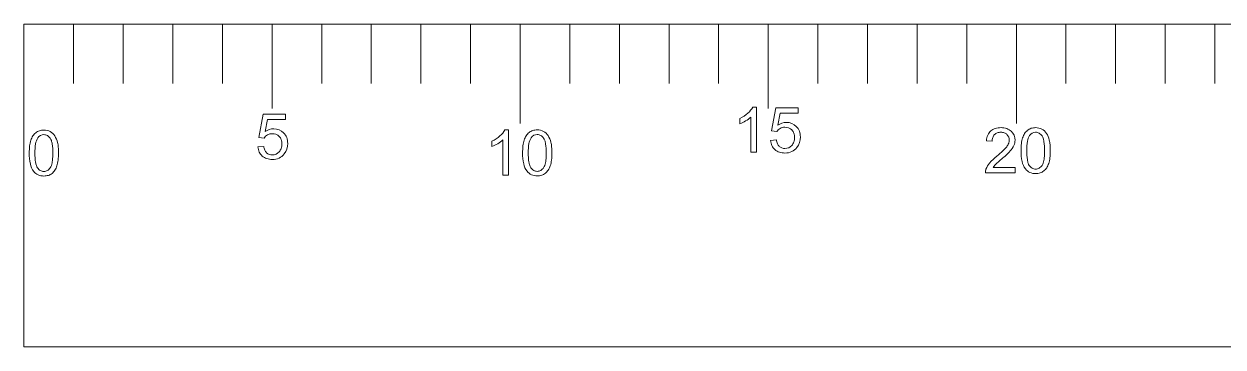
# Model space of a CAD drawing. Header units: centimetres. Extents: x -133 to 20, y 13 to 74.
# Drawn here: x -129.88 to -105.72, y 13.49 to 19.99 of the extents above; entities that cross this region are included whole.
import ezdxf

# ---------------------------------------------------------------- set-up
doc = ezdxf.new("R2010")
doc.units = ezdxf.units.CM
doc.header["$MEASUREMENT"] = 0
doc.layers.add('layer 1', color=7, linetype='Continuous')

msp = doc.modelspace()

# ---------------------------------------------------------------- linework, layer by layer
at = {"layer": 'layer 1', "color": 250, "lineweight": 9}
msp.add_open_spline([(20.11852, 13.49227), (20.11852, 13.49227), (20.11852, 19.99227), (20.11852, 19.99227), (20.11852, 19.99227), (20.11852, 19.99227), (-129.88148, 19.99227), (-129.88148, 19.99227), (-129.88148, 19.99227), (-129.88148, 19.99227), (-129.88148, 13.49227), (-129.88148, 13.49227), (-129.88148, 13.49227), (-129.88148, 13.49227), (20.11852, 13.49227), (20.11852, 13.49227)], degree=3, knots=[0, 0, 0, 0, 0.2, 0.2, 0.2, 0.2, 0.4, 0.4, 0.4, 0.4, 0.6, 0.6, 0.6, 0.6, 1, 1, 1, 1], dxfattribs=at)
at = {"layer": 'layer 1', "color": 21, "lineweight": 9}
for points in [[(-128.88148, 19.99227), (-128.88148, 19.99227), (-128.88148, 18.79227), (-128.88148, 18.79227)], [(-127.88148, 19.99227), (-127.88148, 19.99227), (-127.88148, 18.79227), (-127.88148, 18.79227)], [(-126.88148, 19.99227), (-126.88148, 19.99227), (-126.88148, 18.79227), (-126.88148, 18.79227)], [(-125.88148, 19.99227), (-125.88148, 19.99227), (-125.88148, 18.79227), (-125.88148, 18.79227)], [(-124.88148, 19.99227), (-124.88148, 19.99227), (-124.88148, 18.29227), (-124.88148, 18.29227)], [(-123.88148, 19.99227), (-123.88148, 19.99227), (-123.88148, 18.79227), (-123.88148, 18.79227)], [(-122.88148, 19.99227), (-122.88148, 19.99227), (-122.88148, 18.79227), (-122.88148, 18.79227)], [(-121.88148, 19.99227), (-121.88148, 19.99227), (-121.88148, 18.79227), (-121.88148, 18.79227)], [(-120.88148, 19.99227), (-120.88148, 19.99227), (-120.88148, 18.79227), (-120.88148, 18.79227)], [(-119.88148, 19.99227), (-119.88148, 19.99227), (-119.88148, 17.99227), (-119.88148, 17.99227)], [(-118.88148, 19.99227), (-118.88148, 19.99227), (-118.88148, 18.79227), (-118.88148, 18.79227)], [(-117.88148, 19.99227), (-117.88148, 19.99227), (-117.88148, 18.79227), (-117.88148, 18.79227)], [(-116.88148, 19.99227), (-116.88148, 19.99227), (-116.88148, 18.79227), (-116.88148, 18.79227)], [(-115.88148, 19.99227), (-115.88148, 19.99227), (-115.88148, 18.79227), (-115.88148, 18.79227)], [(-114.88148, 19.99227), (-114.88148, 19.99227), (-114.88148, 18.29227), (-114.88148, 18.29227)], [(-113.88148, 19.99227), (-113.88148, 19.99227), (-113.88148, 18.79227), (-113.88148, 18.79227)], [(-112.88148, 19.99227), (-112.88148, 19.99227), (-112.88148, 18.79227), (-112.88148, 18.79227)], [(-111.88148, 19.99227), (-111.88148, 19.99227), (-111.88148, 18.79227), (-111.88148, 18.79227)], [(-110.88148, 19.99227), (-110.88148, 19.99227), (-110.88148, 18.79227), (-110.88148, 18.79227)], [(-109.88148, 19.99227), (-109.88148, 19.99227), (-109.88148, 17.99227), (-109.88148, 17.99227)], [(-108.88148, 19.99227), (-108.88148, 19.99227), (-108.88148, 18.79227), (-108.88148, 18.79227)], [(-107.88148, 19.99227), (-107.88148, 19.99227), (-107.88148, 18.79227), (-107.88148, 18.79227)], [(-106.88148, 19.99227), (-106.88148, 19.99227), (-106.88148, 18.79227), (-106.88148, 18.79227)], [(-105.88148, 19.99227), (-105.88148, 19.99227), (-105.88148, 18.79227), (-105.88148, 18.79227)]]:
    msp.add_open_spline(points, degree=3, dxfattribs=at)
at = {"layer": 'layer 1', "color": 242, "lineweight": 9}
for points in [[(-125.14735, 17.71084), (-125.14735, 17.71084), (-125.05962, 18.1764), (-125.05962, 18.1764)], [(-125.05962, 18.1764), (-125.05962, 18.1764), (-124.60926, 18.1764), (-124.60926, 18.1764)], [(-124.60926, 18.1764), (-124.60926, 18.1764), (-124.60926, 18.07003), (-124.60926, 18.07003)], [(-115.45443, 18.0928), (-115.39526, 18.12023), (-115.34036, 18.15606), (-115.29142, 18.19918)], [(-115.29142, 18.19918), (-115.25112, 18.23311), (-115.21761, 18.27436), (-115.19264, 18.32075)], [(-115.19264, 18.32075), (-115.19264, 18.32075), (-115.12081, 18.32075), (-115.12081, 18.32075)], [(-115.12081, 18.32075), (-115.12081, 18.32075), (-115.12081, 17.41104), (-115.12081, 17.41104)], [(-114.8155, 17.83999), (-114.8155, 17.83999), (-114.72778, 18.30555), (-114.72778, 18.30555)], [(-114.72778, 18.30555), (-114.72778, 18.30555), (-114.27742, 18.30555), (-114.27742, 18.30555)], [(-114.63936, 18.19918), (-114.63936, 18.19918), (-114.68771, 17.95535), (-114.68771, 17.95535)], [(-114.27742, 18.19918), (-114.27742, 18.19918), (-114.63936, 18.19918), (-114.63936, 18.19918)], [(-114.27742, 18.30555), (-114.27742, 18.30555), (-114.27742, 18.19918), (-114.27742, 18.19918)], [(-124.97121, 18.07003), (-124.97121, 18.07003), (-125.01956, 17.8262), (-125.01956, 17.8262)], [(-124.84895, 17.88353), (-124.91043, 17.88281), (-124.97012, 17.86275), (-125.01956, 17.8262)], [(-124.60926, 18.07003), (-124.60926, 18.07003), (-124.97121, 18.07003), (-124.97121, 18.07003)], [(-124.64863, 17.80064), (-124.70097, 17.85493), (-124.77355, 17.88496), (-124.84895, 17.88353)], [(-115.45443, 17.98574), (-115.45443, 17.98574), (-115.45443, 18.0928), (-115.45443, 18.0928)], [(-115.45443, 17.98574), (-115.41394, 18.00116), (-115.37487, 18.02011), (-115.3377, 18.04238)], [(-115.3377, 18.04238), (-115.29983, 18.06434), (-115.2644, 18.09028), (-115.23202, 18.11974)], [(-115.23202, 17.41104), (-115.23202, 17.41104), (-115.23202, 18.11974), (-115.23202, 18.11974)], [(-114.6442, 17.88972), (-114.67139, 17.87434), (-114.6944, 17.85252), (-114.7112, 17.82618)], [(-114.5171, 18.01268), (-114.57858, 18.01196), (-114.63828, 17.9919), (-114.68771, 17.95535)], [(-114.5468, 17.91459), (-114.5809, 17.91506), (-114.6145, 17.90648), (-114.6442, 17.88972)], [(-114.40658, 17.85933), (-114.44345, 17.89669), (-114.49437, 17.91675), (-114.5468, 17.91459)], [(-114.31679, 17.92979), (-114.36912, 17.98408), (-114.44171, 18.01411), (-114.5171, 18.01268)], [(-114.25523, 17.83602), (-114.26896, 17.87124), (-114.28994, 17.90318), (-114.31679, 17.92979)], [(-110.30784, 17.88928), (-110.34083, 17.87878), (-110.37137, 17.86175), (-110.39764, 17.8392)], [(-110.19111, 17.9062), (-110.23067, 17.90676), (-110.27007, 17.90105), (-110.30784, 17.88928)], [(-110.07498, 17.88807), (-110.11238, 17.90066), (-110.15165, 17.9068), (-110.19111, 17.9062)], [(-109.98527, 17.83368), (-110.01098, 17.85796), (-110.04156, 17.8765), (-110.07498, 17.88807)], [(-109.58352, 17.89282), (-109.61031, 17.88422), (-109.63528, 17.87072), (-109.65717, 17.85302)], [(-109.49277, 17.9062), (-109.52353, 17.90655), (-109.55416, 17.90203), (-109.58352, 17.89282)], [(-109.36498, 17.8765), (-109.40438, 17.89706), (-109.44835, 17.90728), (-109.49277, 17.9062)], [(-129.7428, 17.65328), (-129.75475, 17.61623), (-129.76296, 17.57808), (-129.76733, 17.5394)], [(-129.70179, 17.7398), (-129.71897, 17.71276), (-129.73274, 17.6837), (-129.7428, 17.65328)], [(-129.64472, 17.80455), (-129.66696, 17.78603), (-129.68621, 17.76419), (-129.70179, 17.7398)], [(-129.60397, 17.70094), (-129.62579, 17.6649), (-129.64017, 17.62486), (-129.64627, 17.58317)], [(-129.57107, 17.84436), (-129.59787, 17.83575), (-129.62284, 17.82226), (-129.64472, 17.80455)], [(-129.48171, 17.76587), (-129.5309, 17.76665), (-129.57706, 17.74214), (-129.60397, 17.70094)], [(-129.48032, 17.85774), (-129.51109, 17.85808), (-129.54171, 17.85357), (-129.57107, 17.84436)], [(-129.41004, 17.74731), (-129.43186, 17.75974), (-129.45659, 17.76615), (-129.48171, 17.76587)], [(-129.35254, 17.82804), (-129.39193, 17.84859), (-129.4359, 17.85881), (-129.48032, 17.85774)], [(-129.35185, 17.69196), (-129.36693, 17.71447), (-129.38681, 17.73337), (-129.41004, 17.74731)], [(-129.26205, 17.74308), (-129.28412, 17.77894), (-129.31536, 17.80827), (-129.35254, 17.82804)], [(-129.32878, 17.64546), (-129.33431, 17.66194), (-129.34207, 17.67759), (-129.35185, 17.69196)], [(-129.31239, 17.5805), (-129.31607, 17.60256), (-129.32155, 17.62429), (-129.32878, 17.64546)], [(-129.20541, 17.60838), (-129.21708, 17.65599), (-129.23619, 17.70144), (-129.26205, 17.74308)], [(-125.04305, 17.69703), (-125.04305, 17.69703), (-125.14735, 17.71084), (-125.14735, 17.71084)], [(-124.97604, 17.76058), (-125.00324, 17.74519), (-125.02624, 17.72337), (-125.04305, 17.69703)], [(-124.87865, 17.78544), (-124.91274, 17.78591), (-124.94635, 17.77733), (-124.97604, 17.76058)], [(-124.73843, 17.73019), (-124.77529, 17.76754), (-124.82621, 17.78761), (-124.87865, 17.78544)], [(-124.69802, 17.66474), (-124.70666, 17.68919), (-124.72044, 17.71151), (-124.73843, 17.73019)], [(-124.68455, 17.5796), (-124.6841, 17.60855), (-124.68866, 17.63735), (-124.69802, 17.66474)], [(-124.58707, 17.70687), (-124.60081, 17.74209), (-124.62178, 17.77403), (-124.64863, 17.80064)], [(-124.56644, 17.58927), (-124.56591, 17.62942), (-124.57291, 17.66931), (-124.58707, 17.70687)], [(-120.45156, 17.63264), (-120.39239, 17.66007), (-120.33749, 17.6959), (-120.28855, 17.73901)], [(-120.33483, 17.58222), (-120.29695, 17.60418), (-120.26153, 17.63012), (-120.22914, 17.65958)], [(-120.28855, 17.73901), (-120.24825, 17.77295), (-120.21474, 17.81419), (-120.18977, 17.86058)], [(-120.22914, 16.95088), (-120.22914, 16.95088), (-120.22914, 17.65958), (-120.22914, 17.65958)], [(-120.18977, 17.86058), (-120.18977, 17.86058), (-120.11794, 17.86058), (-120.11794, 17.86058)], [(-120.11794, 17.86058), (-120.11794, 17.86058), (-120.11794, 16.95088), (-120.11794, 16.95088)], [(-119.8002, 17.65613), (-119.81214, 17.61908), (-119.82036, 17.58092), (-119.82472, 17.54224)], [(-119.75918, 17.74264), (-119.77636, 17.7156), (-119.79013, 17.68654), (-119.8002, 17.65613)], [(-119.70211, 17.8074), (-119.72435, 17.78888), (-119.7436, 17.76703), (-119.75918, 17.74264)], [(-119.66136, 17.70379), (-119.68318, 17.66775), (-119.69756, 17.6277), (-119.70366, 17.58602)], [(-119.62846, 17.8472), (-119.65526, 17.8386), (-119.68023, 17.8251), (-119.70211, 17.8074)], [(-119.5391, 17.76872), (-119.58829, 17.76949), (-119.63445, 17.74498), (-119.66136, 17.70379)], [(-119.53772, 17.86058), (-119.56848, 17.86093), (-119.59911, 17.85641), (-119.62846, 17.8472)], [(-119.46743, 17.75015), (-119.48925, 17.76258), (-119.51399, 17.76899), (-119.5391, 17.76872)], [(-119.40993, 17.83088), (-119.44932, 17.85144), (-119.49329, 17.86166), (-119.53772, 17.86058)], [(-119.40924, 17.69481), (-119.42433, 17.71731), (-119.4442, 17.73621), (-119.46743, 17.75015)], [(-119.31944, 17.74592), (-119.34151, 17.78179), (-119.37275, 17.81112), (-119.40993, 17.83088)], [(-119.38617, 17.6483), (-119.3917, 17.66479), (-119.39946, 17.68043), (-119.40924, 17.69481)], [(-119.36978, 17.58334), (-119.37346, 17.60541), (-119.37894, 17.62713), (-119.38617, 17.6483)], [(-119.2628, 17.61123), (-119.27447, 17.65883), (-119.29358, 17.70429), (-119.31944, 17.74592)], [(-114.83553, 17.64866), (-114.83553, 17.64866), (-114.7188, 17.65833), (-114.7188, 17.65833)], [(-114.83553, 17.64866), (-114.8324, 17.61277), (-114.82293, 17.57771), (-114.80756, 17.54513)], [(-114.7112, 17.82618), (-114.7112, 17.82618), (-114.8155, 17.83999), (-114.8155, 17.83999)], [(-114.7188, 17.65833), (-114.71542, 17.63259), (-114.70838, 17.60747), (-114.6979, 17.58373)], [(-114.36618, 17.79389), (-114.37481, 17.81834), (-114.38859, 17.84066), (-114.40658, 17.85933)], [(-114.36669, 17.61757), (-114.35698, 17.64697), (-114.35225, 17.67779), (-114.35271, 17.70875)], [(-114.35271, 17.70875), (-114.35225, 17.73769), (-114.35681, 17.7665), (-114.36618, 17.79388)], [(-114.30643, 17.50567), (-114.25827, 17.56597), (-114.23284, 17.64127), (-114.23459, 17.71842)], [(-114.23459, 17.71842), (-114.23407, 17.75857), (-114.24106, 17.79845), (-114.25523, 17.83602)], [(-110.45782, 17.75683), (-110.4732, 17.72116), (-110.4825, 17.68316), (-110.48536, 17.64442)], [(-110.3707, 17.63267), (-110.3707, 17.63267), (-110.48536, 17.64442), (-110.48536, 17.64442)], [(-110.39764, 17.8392), (-110.42342, 17.81643), (-110.44395, 17.78832), (-110.45782, 17.75683)], [(-110.35844, 17.70865), (-110.36693, 17.68424), (-110.37108, 17.65852), (-110.3707, 17.63267)], [(-110.32235, 17.76599), (-110.33845, 17.74977), (-110.35078, 17.73019), (-110.35844, 17.70865)], [(-110.26588, 17.80234), (-110.28711, 17.79444), (-110.30637, 17.78204), (-110.32235, 17.76599)], [(-110.19387, 17.81434), (-110.2184, 17.8147), (-110.24279, 17.81064), (-110.26588, 17.80234)], [(-110.12488, 17.80294), (-110.14701, 17.81082), (-110.17038, 17.81468), (-110.19387, 17.81434)], [(-110.07092, 17.76875), (-110.08628, 17.78384), (-110.10467, 17.79549), (-110.12488, 17.80294)], [(-110.02326, 17.65685), (-110.02248, 17.69923), (-110.03982, 17.73994), (-110.07092, 17.76875)], [(-110.03621, 17.59166), (-110.02789, 17.6124), (-110.0235, 17.6345), (-110.02326, 17.65685)], [(-109.90859, 17.65409), (-109.9071, 17.7222), (-109.93504, 17.78764), (-109.98526, 17.83368)], [(-109.93139, 17.54771), (-109.91653, 17.58122), (-109.90877, 17.61743), (-109.90859, 17.65409)], [(-109.75525, 17.70175), (-109.7672, 17.6647), (-109.77541, 17.62654), (-109.77977, 17.58786)], [(-109.71424, 17.78826), (-109.73141, 17.76122), (-109.74519, 17.73216), (-109.75525, 17.70175)], [(-109.65717, 17.85302), (-109.67941, 17.8345), (-109.69866, 17.81265), (-109.71424, 17.78826)], [(-109.61641, 17.74941), (-109.63823, 17.71337), (-109.65262, 17.67332), (-109.65872, 17.63164)], [(-109.49415, 17.81434), (-109.54335, 17.81511), (-109.5895, 17.7906), (-109.61641, 17.74941)], [(-109.42249, 17.79577), (-109.44431, 17.8082), (-109.46904, 17.81461), (-109.49415, 17.81434)], [(-109.36429, 17.74043), (-109.37938, 17.76294), (-109.39925, 17.78183), (-109.42249, 17.79577)], [(-109.2745, 17.79154), (-109.29656, 17.82741), (-109.3278, 17.85674), (-109.36498, 17.8765)], [(-109.34123, 17.69392), (-109.34675, 17.71041), (-109.35451, 17.72605), (-109.36429, 17.74043)], [(-109.32483, 17.62896), (-109.32851, 17.65103), (-109.334, 17.67275), (-109.34123, 17.69392)], [(-109.21786, 17.65685), (-109.22952, 17.70445), (-109.24864, 17.74991), (-109.2745, 17.79154)], [(-109.20231, 17.56412), (-109.20504, 17.59539), (-109.21023, 17.6264), (-109.21786, 17.65685)], [(-129.76733, 17.5394), (-129.77292, 17.49145), (-129.77558, 17.44321), (-129.77527, 17.39495)], [(-129.64627, 17.58317), (-129.65671, 17.52099), (-129.6615, 17.45799), (-129.66061, 17.39495)], [(-129.29935, 17.39495), (-129.29843, 17.45705), (-129.3028, 17.51912), (-129.31239, 17.58049)], [(-129.18987, 17.51565), (-129.19259, 17.54693), (-129.19779, 17.57793), (-129.20541, 17.60838)], [(-129.18469, 17.39495), (-129.18448, 17.43524), (-129.18621, 17.47552), (-129.18987, 17.51565)], [(-125.16738, 17.51951), (-125.16738, 17.51951), (-125.05064, 17.52918), (-125.05064, 17.52918)], [(-125.16738, 17.51951), (-125.16425, 17.48362), (-125.15478, 17.44857), (-125.1394, 17.41599)], [(-125.1394, 17.41599), (-125.12462, 17.38541), (-125.10383, 17.35813), (-125.07827, 17.33577)], [(-125.05064, 17.52918), (-125.04726, 17.50345), (-125.04023, 17.47833), (-125.02975, 17.45458)], [(-125.02975, 17.45458), (-125.02068, 17.43421), (-125.00758, 17.41588), (-124.99124, 17.4007)], [(-124.99124, 17.4007), (-124.95986, 17.37237), (-124.91885, 17.35705), (-124.87658, 17.35788)], [(-124.87658, 17.35788), (-124.82463, 17.35713), (-124.77494, 17.37907), (-124.7405, 17.41797)], [(-124.7405, 17.41797), (-124.72171, 17.43824), (-124.70741, 17.46225), (-124.69854, 17.48843)], [(-124.69854, 17.48843), (-124.68883, 17.51783), (-124.6841, 17.54864), (-124.68455, 17.5796)], [(-124.63827, 17.37653), (-124.59012, 17.43682), (-124.56469, 17.51213), (-124.56644, 17.58927)], [(-120.45156, 17.52558), (-120.45156, 17.52558), (-120.45156, 17.63264), (-120.45156, 17.63264)], [(-120.45156, 17.52558), (-120.41106, 17.541), (-120.372, 17.55995), (-120.33483, 17.58222)], [(-119.82472, 17.54224), (-119.83032, 17.4943), (-119.83297, 17.44606), (-119.83266, 17.39779)], [(-119.70366, 17.58602), (-119.7141, 17.52383), (-119.71889, 17.46084), (-119.718, 17.39779)], [(-119.35674, 17.39779), (-119.35583, 17.4599), (-119.36019, 17.52197), (-119.36978, 17.58333)], [(-119.24726, 17.5185), (-119.24998, 17.54977), (-119.25518, 17.58078), (-119.2628, 17.61123)], [(-119.24208, 17.39779), (-119.24188, 17.43808), (-119.2436, 17.47836), (-119.24726, 17.51849)], [(-115.12081, 17.41104), (-115.12081, 17.41104), (-115.23202, 17.41104), (-115.23202, 17.41104)], [(-114.80756, 17.54513), (-114.79278, 17.51456), (-114.77199, 17.48728), (-114.74643, 17.46492)], [(-114.74643, 17.46492), (-114.72027, 17.44184), (-114.68977, 17.4242), (-114.65672, 17.41303)], [(-114.6979, 17.58373), (-114.68883, 17.56335), (-114.67574, 17.54503), (-114.65939, 17.52985)], [(-114.65939, 17.52985), (-114.62801, 17.50151), (-114.58701, 17.4862), (-114.54473, 17.48702)], [(-114.65672, 17.41303), (-114.62059, 17.40116), (-114.58275, 17.39535), (-114.54473, 17.39585)], [(-114.54473, 17.48702), (-114.49278, 17.48627), (-114.44309, 17.50822), (-114.40866, 17.54712)], [(-114.54473, 17.39585), (-114.4982, 17.39504), (-114.45205, 17.40441), (-114.40952, 17.4233)], [(-114.40952, 17.4233), (-114.36909, 17.44217), (-114.33375, 17.47041), (-114.30643, 17.50567)], [(-114.40866, 17.54712), (-114.38986, 17.56739), (-114.37557, 17.5914), (-114.36669, 17.61757)], [(-110.27469, 17.33082), (-110.23213, 17.3655), (-110.19089, 17.40176), (-110.15104, 17.43953)], [(-110.17591, 17.27763), (-110.11544, 17.32683), (-110.05843, 17.38015), (-110.0053, 17.43719)], [(-110.15104, 17.43953), (-110.12347, 17.46517), (-110.09806, 17.49303), (-110.07506, 17.52285)], [(-110.07506, 17.52285), (-110.05913, 17.54397), (-110.04606, 17.56711), (-110.03621, 17.59166)], [(-110.0053, 17.43719), (-109.97482, 17.46977), (-109.94986, 17.5071), (-109.93139, 17.54771)], [(-109.78771, 17.44341), (-109.78891, 17.3694), (-109.78143, 17.29551), (-109.76544, 17.22324)], [(-109.77977, 17.58786), (-109.78537, 17.53992), (-109.78802, 17.49168), (-109.78771, 17.44341)], [(-109.67305, 17.44341), (-109.67396, 17.38111), (-109.66962, 17.31884), (-109.6601, 17.25726)], [(-109.65872, 17.63164), (-109.66915, 17.56945), (-109.67395, 17.50646), (-109.67305, 17.44341)], [(-109.3118, 17.44341), (-109.31088, 17.50552), (-109.31524, 17.56759), (-109.32483, 17.62895)], [(-109.3193, 17.2968), (-109.31394, 17.34548), (-109.31144, 17.39443), (-109.3118, 17.4434)], [(-109.20542, 17.29931), (-109.19961, 17.34711), (-109.19684, 17.39524), (-109.19713, 17.4434)], [(-109.19713, 17.44341), (-109.19693, 17.4837), (-109.19866, 17.52398), (-109.20231, 17.56411)], [(-129.77527, 17.39495), (-129.77646, 17.32094), (-129.76899, 17.24704), (-129.75299, 17.17477)], [(-129.75299, 17.17477), (-129.74166, 17.12099), (-129.71887, 17.07027), (-129.68616, 17.02609)], [(-129.66061, 17.39495), (-129.66151, 17.33264), (-129.65718, 17.27037), (-129.64766, 17.20879)], [(-129.64766, 17.20879), (-129.64402, 17.18671), (-129.6386, 17.16496), (-129.63147, 17.14376)], [(-129.32907, 17.14405), (-129.31791, 17.1779), (-129.31046, 17.21287), (-129.30685, 17.24833)], [(-129.30685, 17.24833), (-129.3015, 17.29701), (-129.29899, 17.34597), (-129.29935, 17.39494)], [(-129.21784, 17.1373), (-129.20587, 17.17425), (-129.19754, 17.21227), (-129.19298, 17.25084)], [(-129.19298, 17.25084), (-129.18716, 17.29865), (-129.18439, 17.34678), (-129.18469, 17.39494)], [(-125.07827, 17.33577), (-125.05211, 17.31269), (-125.02162, 17.29505), (-124.98856, 17.28388)], [(-124.98856, 17.28388), (-124.95244, 17.27201), (-124.9146, 17.26621), (-124.87658, 17.2667)], [(-124.87658, 17.2667), (-124.83005, 17.2659), (-124.7839, 17.27527), (-124.74137, 17.29416)], [(-124.74137, 17.29416), (-124.70094, 17.31302), (-124.6656, 17.34126), (-124.63827, 17.37653)], [(-119.83266, 17.39779), (-119.83385, 17.32378), (-119.82638, 17.24989), (-119.81038, 17.17762)], [(-119.81038, 17.17762), (-119.79905, 17.12383), (-119.77626, 17.07312), (-119.74356, 17.02894)], [(-119.718, 17.39779), (-119.7189, 17.33549), (-119.71457, 17.27322), (-119.70505, 17.21164)], [(-119.70505, 17.21164), (-119.70141, 17.18956), (-119.69599, 17.16781), (-119.68886, 17.1466)], [(-119.38647, 17.14689), (-119.3753, 17.18075), (-119.36785, 17.21571), (-119.36425, 17.25118)], [(-119.36425, 17.25118), (-119.35889, 17.29986), (-119.35638, 17.34881), (-119.35674, 17.39778)], [(-119.27523, 17.14014), (-119.26326, 17.17709), (-119.25493, 17.21512), (-119.25037, 17.25368)], [(-119.25037, 17.25368), (-119.24455, 17.30149), (-119.24178, 17.34962), (-119.24208, 17.39778)], [(-110.42043, 17.19405), (-110.45164, 17.1583), (-110.47642, 17.1174), (-110.49365, 17.07318)], [(-110.27469, 17.33082), (-110.32724, 17.28966), (-110.37601, 17.24389), (-110.42043, 17.19405)], [(-110.30508, 17.16297), (-110.32277, 17.14487), (-110.33852, 17.12496), (-110.35205, 17.10357)], [(-110.17591, 17.27763), (-110.22066, 17.24137), (-110.26376, 17.20311), (-110.30508, 17.16297)], [(-109.76544, 17.22324), (-109.75411, 17.16945), (-109.73131, 17.11874), (-109.69861, 17.07456)], [(-109.6601, 17.25726), (-109.65646, 17.23518), (-109.65105, 17.21343), (-109.64391, 17.19222)], [(-109.64391, 17.19222), (-109.63848, 17.17576), (-109.63086, 17.16012), (-109.62125, 17.1457)], [(-109.36429, 17.14639), (-109.35465, 17.16066), (-109.34699, 17.17618), (-109.34152, 17.19251)], [(-109.34152, 17.19251), (-109.33036, 17.22637), (-109.32291, 17.26133), (-109.3193, 17.2968)], [(-109.27078, 17.09925), (-109.25364, 17.12624), (-109.24003, 17.15531), (-109.23029, 17.18577)], [(-109.23029, 17.18577), (-109.21832, 17.22271), (-109.20999, 17.26074), (-109.20542, 17.29931)], [(-129.68616, 17.02609), (-129.66254, 16.99601), (-129.63204, 16.97202), (-129.59723, 16.95616)], [(-129.63147, 17.14376), (-129.62604, 17.1273), (-129.61841, 17.11165), (-129.6088, 17.09724)], [(-129.6088, 17.09724), (-129.59365, 17.07501), (-129.57385, 17.05633), (-129.55078, 17.0425)], [(-129.59723, 16.95616), (-129.56038, 16.94011), (-129.52051, 16.93216), (-129.48032, 16.93284)], [(-129.55078, 17.0425), (-129.52935, 17.0302), (-129.50503, 17.02383), (-129.48032, 17.02402)], [(-129.48032, 17.02402), (-129.45563, 17.02377), (-129.43132, 17.03008), (-129.40987, 17.04232)], [(-129.48032, 16.93284), (-129.44948, 16.93251), (-129.41877, 16.93702), (-129.38932, 16.94623)], [(-129.40987, 17.04232), (-129.38662, 17.05629), (-129.36679, 17.07529), (-129.35185, 17.09793)], [(-129.38932, 16.94623), (-129.36256, 16.95474), (-129.33766, 16.96824), (-129.31593, 16.98603)], [(-129.35185, 17.09793), (-129.3422, 17.1122), (-129.33454, 17.12771), (-129.32907, 17.14405)], [(-129.31593, 16.98603), (-129.29344, 17.00444), (-129.274, 17.0263), (-129.25834, 17.05079)], [(-129.25834, 17.05079), (-129.2412, 17.07778), (-129.22759, 17.10685), (-129.21784, 17.1373)], [(-120.11794, 16.95088), (-120.11794, 16.95088), (-120.22914, 16.95088), (-120.22914, 16.95088)], [(-119.74356, 17.02894), (-119.71993, 16.99885), (-119.68943, 16.97487), (-119.65462, 16.959)], [(-119.68886, 17.1466), (-119.68343, 17.13014), (-119.67581, 17.1145), (-119.66619, 17.10008)], [(-119.66619, 17.10008), (-119.65104, 17.07785), (-119.63124, 17.05918), (-119.60817, 17.04534)], [(-119.65462, 16.959), (-119.61777, 16.94295), (-119.5779, 16.935), (-119.53772, 16.93569)], [(-119.60817, 17.04534), (-119.58674, 17.03305), (-119.56242, 17.02667), (-119.53772, 17.02686)], [(-119.53772, 17.02686), (-119.51302, 17.02661), (-119.48871, 17.03293), (-119.46726, 17.04517)], [(-119.53772, 16.93569), (-119.50687, 16.93535), (-119.47616, 16.93987), (-119.44671, 16.94907)], [(-119.46726, 17.04517), (-119.44401, 17.05914), (-119.42418, 17.07814), (-119.40924, 17.10077)], [(-119.44671, 16.94907), (-119.41995, 16.95758), (-119.39505, 16.97109), (-119.37332, 16.98887)], [(-119.40924, 17.10077), (-119.39959, 17.11504), (-119.39193, 17.13056), (-119.38647, 17.14689)], [(-119.37332, 16.98887), (-119.35083, 17.00728), (-119.33139, 17.02914), (-119.31573, 17.05363)], [(-119.31573, 17.05363), (-119.29859, 17.08062), (-119.28498, 17.10969), (-119.27523, 17.14014)], [(-110.49365, 17.07318), (-110.50291, 17.04871), (-110.50714, 17.02264), (-110.50608, 16.9965)], [(-109.90721, 16.9965), (-109.90721, 16.9965), (-110.50608, 16.9965), (-110.50608, 16.9965)], [(-110.35205, 17.10357), (-110.35205, 17.10357), (-109.90721, 17.10357), (-109.90721, 17.10357)], [(-109.90721, 17.10357), (-109.90721, 17.10357), (-109.90721, 16.9965), (-109.90721, 16.9965)], [(-109.69861, 17.07456), (-109.67498, 17.04447), (-109.64449, 17.02049), (-109.60968, 17.00462)], [(-109.62125, 17.1457), (-109.60609, 17.12347), (-109.5863, 17.1048), (-109.56323, 17.09096)], [(-109.60968, 17.00462), (-109.57282, 16.98858), (-109.53296, 16.98063), (-109.49277, 16.98131)], [(-109.56323, 17.09096), (-109.54179, 17.07867), (-109.51748, 17.07229), (-109.49277, 17.07248)], [(-109.49277, 17.07248), (-109.46808, 17.07223), (-109.44376, 17.07855), (-109.42231, 17.09079)], [(-109.49277, 16.98131), (-109.46192, 16.98097), (-109.43121, 16.98549), (-109.40177, 16.99469)], [(-109.42231, 17.09079), (-109.39906, 17.10476), (-109.37924, 17.12376), (-109.36429, 17.14639)], [(-109.40177, 16.99469), (-109.37501, 17.0032), (-109.3501, 17.01671), (-109.32837, 17.03449)], [(-109.32837, 17.03449), (-109.30588, 17.05291), (-109.28644, 17.07476), (-109.27078, 17.09925)]]:
    msp.add_open_spline(points, degree=3, dxfattribs=at)

doc.saveas('drawing.dxf')
